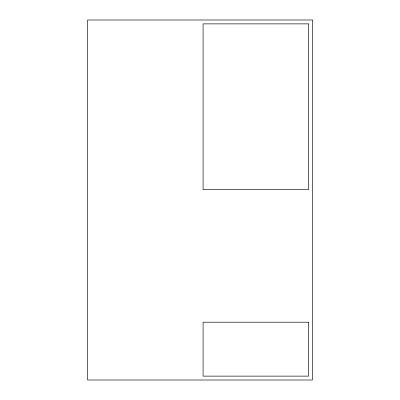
<?xml version="1.0" encoding="UTF-8"?>
<svg xmlns="http://www.w3.org/2000/svg" width="400" height="400" viewBox="0 0 400 400"><rect width="100%" height="100%" fill="white"/><g stroke="black" fill="none" stroke-linecap="round" stroke-linejoin="round"><path stroke-width="0.6" d="M312.44 20L87.56 20L87.56 380L312.44 380L312.44 20M308.57 23.87L203.08 23.87L203.08 189.695L308.57 189.695L308.57 23.87M308.57 322.2L203.08 322.2L203.08 376.13L308.57 376.13L308.57 322.2"/></g></svg>
